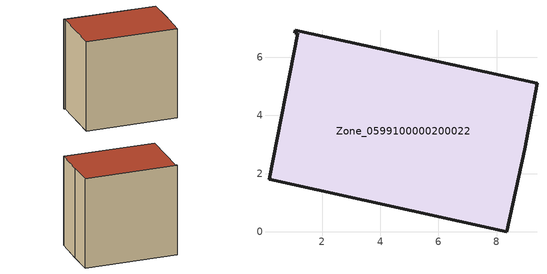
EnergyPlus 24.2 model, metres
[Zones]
Zone_0599100000200022
 floor ground (C_G): 1.08,6.93 9.39,5.11 8.96,2.84 8.35,0 0.17,1.81 1.16,6.82 1.06,6.85 z0
 wall outside (C_F): 0.17,1.81 8.35,0 8.96,2.84 9.39,5.11 1.08,6.93 1.06,6.85 1.16,6.82 0.17,1.81 z0:8.45
 roof outside (C_R): 9.39,5.11 1.08,6.93 1.06,6.85 1.16,6.82 0.17,1.81 8.35,0 8.96,2.84 z8.45
[BUILDING]
Pand.0599100000200022: North Axis=0; Terrain=City; Loads Convergence Tolerance Value=0.04; Temperature Convergence Tolerance Value=0.4; Solar Distribution=FullExterior; Maximum Number of Warmup Days=25; Minimum Number of Warmup Days=1
[Site:Location]
Rotterdam.The.Hague.AP_ZH_NLD Design_Conditions: Latitude=51.96; Longitude=4.45; Time Zone=1; Elevation=-4.5
[SITE:GROUNDTEMPERATURE:BUILDINGSURFACE]
18, 18, 18, 18, 18, 18, 18, 18, 18, 18, 18, 18
[MATERIAL] Thermal Absorptance=0.9; Solar Absorptance=0.7; Visible Absorptance=0.7
Name | Roughness | Thickness | Conductivity | Density | Specific Heat
G.TI.1975-1991 | MediumSmooth | 0.15 | 0.288461 | 540 | 1210
F.TI.1975-1991 | Rough | 0.3 | 0.230769 | 1920 | 840
R.TI.1975-1991 | MediumRough | 0.2 | 0.153846 | 1500 | 1000
[CONSTRUCTION]
C_G: G.TI.1975-1991
C_F: F.TI.1975-1991
C_R: R.TI.1975-1991
[ZONE]
Zone_0599100000200022: Type=1; Multiplier=1; Ceiling Height=Autocalculate; Volume=Autocalculate; Floor Area=autocalculate; Part of Total Floor Area=Yes
[ZONEINFILTRATION:DESIGNFLOWRATE]
Infil_Zone_0599100000200022: Zone or ZoneList or Space or SpaceList=Zone_0599100000200022; Schedule=AlwaysOn; Design Flow Rate Calculation Method=Flow/Area; Flow Rate per Floor Area=0.003; Constant Term Coefficient=1; Temperature Term Coefficient=0; Velocity Term Coefficient=0; Velocity Squared Term Coefficient=0
[HVACTEMPLATE:ZONE:IDEALLOADSAIRSYSTEM]
Zone_0599100000200022: Maximum Heating Supply Air Temperature=50; Minimum Cooling Supply Air Temperature=13; Maximum Heating Supply Air Humidity Ratio=0.0156; Minimum Cooling Supply Air Humidity Ratio=0.0077; Heating Limit=NoLimit; Cooling Limit=NoLimit; Dehumidification Control Type=ConstantSensibleHeatRatio; Cooling Sensible Heat Ratio=0.7; Dehumidification Setpoint=60; Humidification Control Type=None; Humidification Setpoint=30; Outdoor Air Method=None; Outdoor Air Flow Rate per Person=0.00944; Outdoor Air Flow Rate per Zone Floor Area=0; Outdoor Air Flow Rate per Zone=0; Demand Controlled Ventilation Type=None; Outdoor Air Economizer Type=NoEconomizer; Heat Recovery Type=None; Sensible Heat Recovery Effectiveness=0.7; Latent Heat Recovery Effectiveness=0.65
[ZONECONTROL:THERMOSTAT]
ThermostatControl_Zone_0599100000200022: Zone or ZoneList=Zone_0599100000200022; Control Type Schedule=DualSetpointControlType; Control 1=Thermostat_Zone_0599100000200022; Temperature Difference Between Cutout And Setpoint=0
[THERMOSTATSETPOINT:DUALSETPOINT]
Thermostat_Zone_0599100000200022: Heating Setpoint Temperature Schedule=HeatingSetpoint_Zone_0599100000200022; Cooling Setpoint Temperature Schedule=CoolingSetpoint_Zone_0599100000200022
[SCHEDULE:COMPACT]
HeatingSetpoint_Zone_0599100000200022: Through: 12/31, For: AllDays, Until: 24:00, 21
CoolingSetpoint_Zone_0599100000200022: Through: 12/31, For: AllDays, Until: 24:00, 24
DualSetpointControlType: Through: 12/31, For: AllDays, Until: 24:00, 4
AlwaysOn: Through: 12/31, For: AllDays, Until: 24:00, 1
